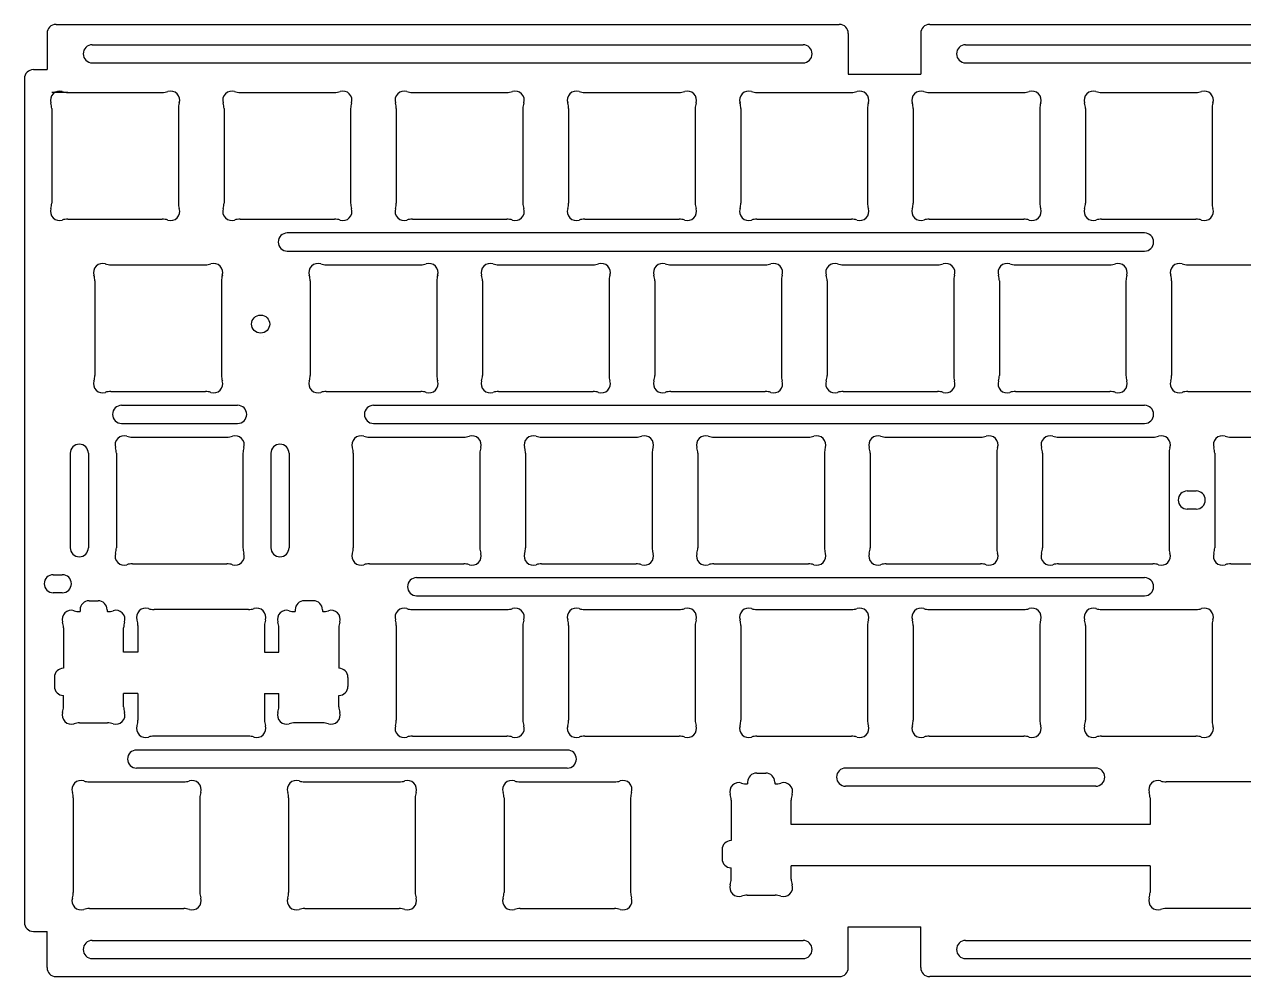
# Model space of a CAD drawing. Header units: millimetres. Extents: x 2777 to 3063, y 1145 to 1250.
# Drawn here: x 2776.6 to 2911.5, y 1144.6 to 1249.8 of the extents above; entities that cross this region are included whole.
import ezdxf

# ---------------------------------------------------------------- set-up
doc = ezdxf.new("R2010")
doc.units = ezdxf.units.MM

msp = doc.modelspace()

# ---------------------------------------------------------------- linework, layer by layer
for p, q in [((2780.15, 1249.84), (2866.75, 1249.84)), ((2876.75, 1249.84), (2963.3, 1249.84)), ((2779.15, 1248.84), (2779.15, 1244.84)), ((2867.75, 1248.84), (2867.75, 1244.34)), ((2875.75, 1248.84), (2875.75, 1244.34)), ((2784.15, 1247.59), (2862.75, 1247.59)), ((2880.72, 1247.59), (2959.32, 1247.59)), ((2777.65, 1244.84), (2779.15, 1244.84)), ((2784.15, 1245.59), (2862.75, 1245.59)), ((2867.75, 1244.34), (2875.75, 1244.34)), ((2880.72, 1245.59), (2959.32, 1245.59)), ((2781.45, 1242.32), (2779.67, 1242.32)), ((2781.45, 1242.32), (2791.89, 1242.32)), ((2800.5, 1242.32), (2810.94, 1242.32)), ((2819.55, 1242.32), (2829.99, 1242.32)), ((2838.6, 1242.32), (2849.04, 1242.32)), ((2857.65, 1242.32), (2868.09, 1242.32)), ((2876.7, 1242.32), (2887.14, 1242.32)), ((2895.75, 1242.32), (2906.19, 1242.32)), ((2779.67, 1240.54), (2779.67, 1230.1)), ((2793.67, 1240.54), (2793.67, 1230.1)), ((2798.72, 1240.54), (2798.72, 1230.1)), ((2812.72, 1240.54), (2812.72, 1230.1)), ((2817.77, 1240.54), (2817.77, 1230.1)), ((2831.77, 1240.54), (2831.77, 1230.1)), ((2836.82, 1240.54), (2836.82, 1230.1)), ((2850.82, 1240.54), (2850.82, 1230.1)), ((2855.87, 1240.54), (2855.87, 1230.1)), ((2869.87, 1240.54), (2869.87, 1230.1)), ((2874.92, 1240.54), (2874.92, 1230.1)), ((2888.92, 1240.54), (2888.92, 1230.1)), ((2893.97, 1240.54), (2893.97, 1230.1)), ((2907.97, 1240.54), (2907.97, 1230.1)), ((2781.45, 1228.32), (2791.89, 1228.32)), ((2800.5, 1228.32), (2810.94, 1228.32)), ((2819.55, 1228.32), (2829.99, 1228.32)), ((2838.6, 1228.32), (2849.04, 1228.32)), ((2857.65, 1228.32), (2868.09, 1228.32)), ((2876.7, 1228.32), (2887.14, 1228.32)), ((2895.75, 1228.32), (2906.19, 1228.32)), ((2900.5, 1226.79), (2805.72, 1226.79)), ((2805.72, 1224.79), (2900.5, 1224.79)), ((2786.21, 1223.27), (2796.66, 1223.27)), ((2810.03, 1223.27), (2820.47, 1223.27)), ((2829.08, 1223.27), (2839.52, 1223.27)), ((2848.13, 1223.27), (2858.57, 1223.27)), ((2867.18, 1223.27), (2877.62, 1223.27)), ((2886.23, 1223.27), (2896.67, 1223.27)), ((2905.28, 1223.27), (2915.72, 1223.27)), ((2784.44, 1221.49), (2784.44, 1211.05)), ((2798.44, 1221.49), (2798.44, 1211.05)), ((2808.25, 1221.49), (2808.25, 1211.05)), ((2822.25, 1221.49), (2822.25, 1211.05)), ((2827.3, 1221.49), (2827.3, 1211.05)), ((2841.3, 1221.49), (2841.3, 1211.05)), ((2846.35, 1221.49), (2846.35, 1211.05)), ((2860.35, 1221.49), (2860.35, 1211.05)), ((2865.4, 1221.49), (2865.4, 1211.05)), ((2879.4, 1221.49), (2879.4, 1211.05)), ((2884.45, 1221.49), (2884.45, 1211.05)), ((2898.45, 1221.49), (2898.45, 1211.05)), ((2903.5, 1221.49), (2903.5, 1211.05)), ((2803.04, 1215.37), (2803.04, 1215.37)), ((2786.21, 1209.27), (2796.66, 1209.27)), ((2810.03, 1209.27), (2820.47, 1209.27)), ((2829.08, 1209.27), (2839.52, 1209.27)), ((2848.13, 1209.27), (2858.57, 1209.27)), ((2867.18, 1209.27), (2877.62, 1209.27)), ((2886.23, 1209.27), (2896.67, 1209.27)), ((2905.28, 1209.27), (2915.72, 1209.27)), ((2787.4, 1207.74), (2800.23, 1207.74)), ((2815.25, 1207.74), (2900.5, 1207.74)), ((2787.4, 1205.74), (2800.23, 1205.74)), ((2815.25, 1205.74), (2900.5, 1205.74)), ((2788.59, 1204.22), (2799.04, 1204.22)), ((2814.79, 1204.22), (2825.23, 1204.22)), ((2833.84, 1204.22), (2844.28, 1204.22)), ((2852.89, 1204.22), (2863.33, 1204.22)), ((2871.94, 1204.22), (2882.38, 1204.22)), ((2890.99, 1204.22), (2901.43, 1204.22)), ((2910.04, 1204.22), (2920.48, 1204.22)), ((2781.72, 1202.44), (2781.72, 1192)), ((2783.72, 1202.44), (2783.72, 1192)), ((2786.82, 1202.44), (2786.82, 1192)), ((2800.82, 1202.44), (2800.82, 1192)), ((2803.91, 1202.44), (2803.91, 1192)), ((2805.91, 1202.44), (2805.91, 1192)), ((2813.01, 1202.44), (2813.01, 1192)), ((2827.01, 1202.44), (2827.01, 1192)), ((2832.06, 1202.44), (2832.06, 1192)), ((2846.06, 1202.44), (2846.06, 1192)), ((2851.11, 1202.44), (2851.11, 1192)), ((2865.11, 1202.44), (2865.11, 1192)), ((2870.16, 1202.44), (2870.16, 1192)), ((2884.16, 1202.44), (2884.16, 1192)), ((2889.21, 1202.44), (2889.21, 1192)), ((2903.21, 1202.44), (2903.21, 1192)), ((2908.26, 1202.44), (2908.26, 1192)), ((2905.22, 1198.27), (2906.22, 1198.27)), ((2906.22, 1196.27), (2905.22, 1196.27)), ((2779.84, 1189.02), (2780.84, 1189.02)), ((2788.59, 1190.22), (2799.04, 1190.22)), ((2814.79, 1190.22), (2825.23, 1190.22)), ((2833.84, 1190.22), (2844.28, 1190.22)), ((2852.89, 1190.22), (2863.33, 1190.22)), ((2871.94, 1190.22), (2882.38, 1190.22)), ((2890.99, 1190.22), (2901.43, 1190.22)), ((2910.04, 1190.22), (2920.48, 1190.22)), ((2820.01, 1188.69), (2900.5, 1188.69)), ((2780.84, 1187.02), (2779.84, 1187.02)), ((2820.01, 1186.69), (2900.5, 1186.69)), ((2782.8, 1185.14), (2782.8, 1184.94)), ((2783.8, 1186.14), (2784.8, 1186.14)), ((2785.8, 1185.14), (2785.8, 1184.94)), ((2801.42, 1185.17), (2790.98, 1185.17)), ((2806.6, 1185.14), (2806.6, 1184.94)), ((2808.6, 1186.14), (2807.6, 1186.14)), ((2809.6, 1185.14), (2809.6, 1184.94)), ((2819.55, 1185.17), (2829.99, 1185.17)), ((2838.6, 1185.17), (2849.04, 1185.17)), ((2857.65, 1185.17), (2868.09, 1185.17)), ((2876.7, 1185.17), (2887.14, 1185.17)), ((2895.75, 1185.17), (2906.19, 1185.17)), ((2782.75, 1184.94), (2782.8, 1184.94)), ((2785.84, 1184.94), (2785.8, 1184.94)), ((2806.55, 1184.94), (2806.6, 1184.94)), ((2809.64, 1184.94), (2809.6, 1184.94)), ((2780.97, 1183.16), (2780.97, 1178.67)), ((2787.62, 1180.47), (2787.62, 1183.16)), ((2789.2, 1183.39), (2789.2, 1180.47)), ((2803.2, 1183.39), (2803.2, 1180.47)), ((2804.77, 1180.47), (2804.77, 1183.16)), ((2811.42, 1183.16), (2811.42, 1178.67)), ((2817.77, 1183.39), (2817.77, 1172.95)), ((2831.77, 1183.39), (2831.77, 1172.95)), ((2836.82, 1183.39), (2836.82, 1172.95)), ((2850.82, 1183.39), (2850.82, 1172.95)), ((2855.87, 1183.39), (2855.87, 1172.95)), ((2869.87, 1183.39), (2869.87, 1172.95)), ((2874.92, 1183.39), (2874.92, 1172.95)), ((2888.92, 1183.39), (2888.92, 1172.95)), ((2893.97, 1183.39), (2893.97, 1172.95)), ((2907.97, 1183.39), (2907.97, 1172.95)), ((2789.2, 1180.47), (2787.62, 1180.47)), ((2803.2, 1180.47), (2804.77, 1180.47)), ((2779.97, 1177.67), (2779.97, 1176.67)), ((2812.42, 1177.67), (2812.42, 1176.67)), ((2780.97, 1174.42), (2780.97, 1175.67)), ((2789.2, 1175.87), (2787.62, 1175.87)), ((2787.62, 1174.42), (2787.62, 1175.87)), ((2789.2, 1175.87), (2789.2, 1172.95)), ((2803.2, 1175.87), (2804.77, 1175.87)), ((2803.2, 1175.87), (2803.2, 1172.95)), ((2804.77, 1174.42), (2804.77, 1175.87)), ((2811.42, 1174.42), (2811.42, 1175.67)), ((2782.75, 1172.64), (2785.84, 1172.64)), ((2809.64, 1172.64), (2806.55, 1172.64)), ((2801.42, 1171.17), (2790.98, 1171.17)), ((2819.55, 1171.17), (2829.99, 1171.17)), ((2838.6, 1171.17), (2849.04, 1171.17)), ((2857.65, 1171.17), (2868.09, 1171.17)), ((2876.7, 1171.17), (2887.14, 1171.17)), ((2895.75, 1171.17), (2906.19, 1171.17)), ((2836.68, 1169.64), (2789.05, 1169.64)), ((2836.68, 1167.64), (2789.05, 1167.64)), ((2895.11, 1167.64), (2867.45, 1167.64)), ((2783.83, 1166.12), (2794.27, 1166.12)), ((2807.64, 1166.12), (2818.09, 1166.12)), ((2831.46, 1166.12), (2841.9, 1166.12)), ((2857.62, 1167.09), (2858.62, 1167.09)), ((2913.34, 1166.12), (2902.89, 1166.12)), ((2856.57, 1165.89), (2856.62, 1165.89)), ((2856.62, 1166.09), (2856.62, 1165.89)), ((2859.62, 1166.09), (2859.62, 1165.89)), ((2859.66, 1165.89), (2859.62, 1165.89)), ((2895.11, 1165.64), (2867.45, 1165.64)), ((2782.05, 1164.34), (2782.05, 1153.9)), ((2796.05, 1164.34), (2796.05, 1153.9)), ((2805.86, 1164.34), (2805.86, 1153.9)), ((2819.86, 1164.34), (2819.86, 1153.9)), ((2829.68, 1164.34), (2829.68, 1153.9)), ((2843.68, 1164.34), (2843.68, 1153.9)), ((2854.79, 1164.11), (2854.79, 1159.62)), ((2861.44, 1161.42), (2861.44, 1164.11)), ((2901.11, 1164.34), (2901.11, 1161.42)), ((2901.11, 1161.42), (2861.44, 1161.42)), ((2853.79, 1158.62), (2853.79, 1157.62)), ((2901.11, 1156.82), (2861.44, 1156.82)), ((2861.44, 1155.37), (2861.44, 1156.82)), ((2901.11, 1156.82), (2901.11, 1153.9)), ((2854.79, 1155.37), (2854.79, 1156.62)), ((2856.57, 1153.59), (2859.66, 1153.59)), ((2783.83, 1152.12), (2794.27, 1152.12)), ((2807.64, 1152.12), (2818.09, 1152.12)), ((2831.46, 1152.12), (2841.9, 1152.12)), ((2913.34, 1152.12), (2902.89, 1152.12)), ((2867.75, 1145.59), (2867.75, 1150.09)), ((2867.75, 1150.09), (2875.75, 1150.09)), ((2875.75, 1145.59), (2875.75, 1150.09)), ((2777.65, 1149.59), (2779.15, 1149.59)), ((2779.15, 1145.59), (2779.15, 1149.59)), ((2784.15, 1148.59), (2862.75, 1148.59)), ((2880.72, 1148.59), (2959.32, 1148.59)), ((2784.15, 1146.59), (2862.75, 1146.59)), ((2880.72, 1146.59), (2959.32, 1146.59)), ((2780.15, 1144.59), (2866.75, 1144.59)), ((2963.3, 1144.59), (2876.75, 1144.59))]:
    msp.add_line(p, q)
at = {"linetype": 'Continuous'}
msp.add_line((2776.65, 1243.84), (2776.65, 1150.59), dxfattribs=at)
msp.add_circle((2802.77, 1216.72), 1)
for centre, radius, start, end in [((2780.15, 1248.84), 1, 90, 180), ((2866.75, 1248.84), 1, 0, 90), ((2876.75, 1248.84), 1, 90, 180), ((2784.15, 1246.59), 1, 90, 270), ((2862.75, 1246.59), 1, 270, 90), ((2880.72, 1246.59), 1, 90, 270), ((2777.65, 1243.84), 1, 90, 180), ((2780.53, 1241.47), 1, 72.0237, 197.9763), ((2781.45, 1244.32), 2, 252.0237, 270), ((2791.89, 1244.32), 2, 270, 287.9763), ((2792.82, 1241.47), 1, 342.0237, 107.9763), ((2799.58, 1241.47), 1, 72.0237, 197.9763), ((2800.5, 1244.32), 2, 252.0237, 270), ((2810.94, 1244.32), 2, 270, 287.9763), ((2811.87, 1241.47), 1, 342.0237, 107.9763), ((2818.63, 1241.47), 1, 72.0237, 197.9763), ((2819.55, 1244.32), 2, 252.0237, 270), ((2829.99, 1244.32), 2, 270, 287.9763), ((2830.92, 1241.47), 1, 342.0237, 107.9763), ((2837.68, 1241.47), 1, 72.0237, 197.9763), ((2838.6, 1244.32), 2, 252.0237, 270), ((2849.04, 1244.32), 2, 270, 287.9763), ((2849.97, 1241.47), 1, 342.0237, 107.9763), ((2856.73, 1241.47), 1, 72.0237, 197.9763), ((2857.65, 1244.32), 2, 252.0237, 270), ((2868.09, 1244.32), 2, 270, 287.9763), ((2869.02, 1241.47), 1, 342.0237, 107.9763), ((2875.77, 1241.47), 1, 72.0237, 197.9763), ((2876.7, 1244.32), 2, 252.0237, 270), ((2887.14, 1244.32), 2, 270, 287.9763), ((2888.07, 1241.47), 1, 342.0237, 107.9763), ((2894.82, 1241.47), 1, 72.0237, 197.9763), ((2895.75, 1244.32), 2, 252.0237, 270), ((2906.19, 1244.32), 2, 270, 287.9763), ((2907.12, 1241.47), 1, 342.0237, 107.9763), ((2777.67, 1240.54), 2, 0, 17.9763), ((2795.67, 1240.54), 2, 162.0237, 180), ((2796.72, 1240.54), 2, 0, 17.9763), ((2814.72, 1240.54), 2, 162.0237, 180), ((2815.77, 1240.54), 2, 0, 17.9763), ((2833.77, 1240.54), 2, 162.0237, 180), ((2834.82, 1240.54), 2, 0, 17.9763), ((2852.82, 1240.54), 2, 162.0237, 180), ((2853.87, 1240.54), 2, 0, 17.9763), ((2871.87, 1240.54), 2, 162.0237, 180), ((2872.92, 1240.54), 2, 0, 17.9763), ((2890.92, 1240.54), 2, 162.0237, 180), ((2891.97, 1240.54), 2, 0, 17.9763), ((2909.97, 1240.54), 2, 162.0237, 180), ((2780.53, 1229.17), 1, 162.0237, 287.9763), ((2777.67, 1230.1), 2, 342.0237, 0), ((2792.82, 1229.17), 1, 252.0237, 17.9763), ((2795.67, 1230.1), 2, 180, 197.9763), ((2799.58, 1229.17), 1, 162.0237, 287.9763), ((2796.72, 1230.1), 2, 342.0237, 0), ((2811.87, 1229.17), 1, 252.0237, 17.9763), ((2814.72, 1230.1), 2, 180, 197.9763), ((2818.63, 1229.17), 1, 162.0237, 287.9763), ((2815.77, 1230.1), 2, 342.0237, 0), ((2830.92, 1229.17), 1, 252.0237, 17.9763), ((2833.77, 1230.1), 2, 180, 197.9763), ((2837.68, 1229.17), 1, 162.0237, 287.9763), ((2834.82, 1230.1), 2, 342.0237, 0), ((2849.97, 1229.17), 1, 252.0237, 17.9763), ((2852.82, 1230.1), 2, 180, 197.9763), ((2856.73, 1229.17), 1, 162.0237, 287.9763), ((2853.87, 1230.1), 2, 342.0237, 0), ((2869.02, 1229.17), 1, 252.0237, 17.9763), ((2871.87, 1230.1), 2, 180, 197.9763), ((2875.77, 1229.17), 1, 162.0237, 287.9763), ((2872.92, 1230.1), 2, 342.0237, 0), ((2888.07, 1229.17), 1, 252.0237, 17.9763), ((2890.92, 1230.1), 2, 180, 197.9763), ((2894.82, 1229.17), 1, 162.0237, 287.9763), ((2891.97, 1230.1), 2, 342.0237, 0), ((2907.12, 1229.17), 1, 252.0237, 17.9763), ((2909.97, 1230.1), 2, 180, 197.9763), ((2781.45, 1226.32), 2, 90, 107.9763), ((2791.89, 1226.32), 2, 72.0237, 90), ((2800.5, 1226.32), 2, 90, 107.9763), ((2810.94, 1226.32), 2, 72.0237, 90), ((2819.55, 1226.32), 2, 90, 107.9763), ((2829.99, 1226.32), 2, 72.0237, 90), ((2838.6, 1226.32), 2, 90, 107.9763), ((2849.04, 1226.32), 2, 72.0237, 90), ((2857.65, 1226.32), 2, 90, 107.9763), ((2868.09, 1226.32), 2, 72.0237, 90), ((2876.7, 1226.32), 2, 90, 107.9763), ((2887.14, 1226.32), 2, 72.0237, 90), ((2895.75, 1226.32), 2, 90, 107.9763), ((2906.19, 1226.32), 2, 72.0237, 90), ((2805.72, 1225.79), 1, 90, 270), ((2900.5, 1225.79), 1, 270, 90), ((2785.29, 1222.42), 1, 72.0237, 197.9763), ((2786.21, 1225.27), 2, 252.0237, 270), ((2796.66, 1225.27), 2, 270, 287.9763), ((2797.58, 1222.42), 1, 342.0237, 107.9763), ((2809.1, 1222.42), 1, 72.0237, 197.9763), ((2810.03, 1225.27), 2, 252.0237, 270), ((2820.47, 1225.27), 2, 270, 287.9763), ((2821.39, 1222.42), 1, 342.0237, 107.9763), ((2828.15, 1222.42), 1, 72.0237, 197.9763), ((2829.08, 1225.27), 2, 252.0237, 270), ((2839.52, 1225.27), 2, 270, 287.9763), ((2840.44, 1222.42), 1, 342.0237, 107.9763), ((2847.2, 1222.42), 1, 72.0237, 197.9763), ((2848.13, 1225.27), 2, 252.0237, 270), ((2858.57, 1225.27), 2, 270, 287.9763), ((2859.49, 1222.42), 1, 342.0237, 107.9763), ((2866.25, 1222.42), 1, 72.0237, 197.9763), ((2867.18, 1225.27), 2, 252.0237, 270), ((2877.62, 1225.27), 2, 270, 287.9763), ((2878.54, 1222.42), 1, 342.0237, 107.9763), ((2885.3, 1222.42), 1, 72.0237, 197.9763), ((2886.23, 1225.27), 2, 252.0237, 270), ((2896.67, 1225.27), 2, 270, 287.9763), ((2897.59, 1222.42), 1, 342.0237, 107.9763), ((2904.35, 1222.42), 1, 72.0237, 197.9763), ((2905.28, 1225.27), 2, 252.0237, 270), ((2782.44, 1221.49), 2, 0, 17.9763), ((2800.44, 1221.49), 2, 162.0237, 180), ((2806.25, 1221.49), 2, 0, 17.9763), ((2824.25, 1221.49), 2, 162.0237, 180), ((2825.3, 1221.49), 2, 0, 17.9763), ((2843.3, 1221.49), 2, 162.0237, 180), ((2844.35, 1221.49), 2, 0, 17.9763), ((2862.35, 1221.49), 2, 162.0237, 180), ((2863.4, 1221.49), 2, 0, 17.9763), ((2881.4, 1221.49), 2, 162.0237, 180), ((2882.45, 1221.49), 2, 0, 17.9763), ((2900.45, 1221.49), 2, 162.0237, 180), ((2901.5, 1221.49), 2, 0, 17.9763), ((2782.44, 1211.05), 2, 342.0237, 0), ((2800.44, 1211.05), 2, 180, 197.9763), ((2806.25, 1211.05), 2, 342.0237, 0), ((2824.25, 1211.05), 2, 180, 197.9763), ((2825.3, 1211.05), 2, 342.0237, 0), ((2843.3, 1211.05), 2, 180, 197.9763), ((2844.35, 1211.05), 2, 342.0237, 0), ((2862.35, 1211.05), 2, 180, 197.9763), ((2863.4, 1211.05), 2, 342.0237, 0), ((2881.4, 1211.05), 2, 180, 197.9763), ((2882.45, 1211.05), 2, 342.0237, 0), ((2900.45, 1211.05), 2, 180, 197.9763), ((2901.5, 1211.05), 2, 342.0237, 0), ((2785.29, 1210.12), 1, 162.0237, 287.9763), ((2786.21, 1207.27), 2, 90, 107.9763), ((2796.66, 1207.27), 2, 72.0237, 90), ((2797.58, 1210.12), 1, 252.0237, 17.9763), ((2809.1, 1210.12), 1, 162.0237, 287.9763), ((2810.03, 1207.27), 2, 90, 107.9763), ((2820.47, 1207.27), 2, 72.0237, 90), ((2821.39, 1210.12), 1, 252.0237, 17.9763), ((2828.15, 1210.12), 1, 162.0237, 287.9763), ((2829.08, 1207.27), 2, 90, 107.9763), ((2839.52, 1207.27), 2, 72.0237, 90), ((2840.44, 1210.12), 1, 252.0237, 17.9763), ((2847.2, 1210.12), 1, 162.0237, 287.9763), ((2848.13, 1207.27), 2, 90, 107.9763), ((2858.57, 1207.27), 2, 72.0237, 90), ((2859.49, 1210.12), 1, 252.0237, 17.9763), ((2866.25, 1210.12), 1, 162.0237, 287.9763), ((2867.18, 1207.27), 2, 90, 107.9763), ((2877.62, 1207.27), 2, 72.0237, 90), ((2878.54, 1210.12), 1, 252.0237, 17.9763), ((2885.3, 1210.12), 1, 162.0237, 287.9763), ((2886.23, 1207.27), 2, 90, 107.9763), ((2896.67, 1207.27), 2, 72.0237, 90), ((2897.59, 1210.12), 1, 252.0237, 17.9763), ((2904.35, 1210.12), 1, 162.0237, 287.9763), ((2905.28, 1207.27), 2, 90, 107.9763), ((2787.4, 1206.74), 1, 90, 270), ((2800.23, 1206.74), 1, 270, 90), ((2815.25, 1206.74), 1, 90, 270), ((2900.5, 1206.74), 1, 270, 90), ((2787.67, 1203.37), 1, 72.0237, 197.9763), ((2788.59, 1206.22), 2, 252.0237, 270), ((2799.04, 1206.22), 2, 270, 287.9763), ((2799.96, 1203.37), 1, 342.0237, 107.9763), ((2813.86, 1203.37), 1, 72.0237, 197.9763), ((2814.79, 1206.22), 2, 252.0237, 270), ((2825.23, 1206.22), 2, 270, 287.9763), ((2826.16, 1203.37), 1, 342.0237, 107.9763), ((2832.91, 1203.37), 1, 72.0237, 197.9763), ((2833.84, 1206.22), 2, 252.0237, 270), ((2844.28, 1206.22), 2, 270, 287.9763), ((2845.21, 1203.37), 1, 342.0237, 107.9763), ((2851.96, 1203.37), 1, 72.0237, 197.9763), ((2852.89, 1206.22), 2, 252.0237, 270), ((2863.33, 1206.22), 2, 270, 287.9763), ((2864.26, 1203.37), 1, 342.0237, 107.9763), ((2871.01, 1203.37), 1, 72.0237, 197.9763), ((2871.94, 1206.22), 2, 252.0237, 270), ((2882.38, 1206.22), 2, 270, 287.9763), ((2883.31, 1203.37), 1, 342.0237, 107.9763), ((2890.06, 1203.37), 1, 72.0237, 197.9763), ((2890.99, 1206.22), 2, 252.0237, 270), ((2901.43, 1206.22), 2, 270, 287.9763), ((2902.36, 1203.37), 1, 342.0237, 107.9763), ((2909.11, 1203.37), 1, 72.0237, 197.9763), ((2910.04, 1206.22), 2, 252.0237, 270), ((2782.72, 1202.44), 1, 0, 180), ((2784.82, 1202.44), 2, 0, 17.9763), ((2802.82, 1202.44), 2, 162.0237, 180), ((2804.91, 1202.44), 1, 0, 180), ((2811.01, 1202.44), 2, 0, 17.9763), ((2829.01, 1202.44), 2, 162.0237, 180), ((2830.06, 1202.44), 2, 0, 17.9763), ((2848.06, 1202.44), 2, 162.0237, 180), ((2849.11, 1202.44), 2, 0, 17.9763), ((2867.11, 1202.44), 2, 162.0237, 180), ((2868.16, 1202.44), 2, 0, 17.9763), ((2886.16, 1202.44), 2, 162.0237, 180), ((2887.21, 1202.44), 2, 0, 17.9763), ((2905.21, 1202.44), 2, 162.0237, 180), ((2906.26, 1202.44), 2, 0, 17.9763), ((2905.22, 1197.27), 1, 90, 270), ((2906.22, 1197.27), 1, 270, 90), ((2782.72, 1192), 1, 180, 0), ((2784.82, 1192), 2, 342.0237, 0), ((2802.82, 1192), 2, 180, 197.9763), ((2804.91, 1192), 1, 180, 0), ((2811.01, 1192), 2, 342.0237, 0), ((2829.01, 1192), 2, 180, 197.9763), ((2830.06, 1192), 2, 342.0237, 0), ((2848.06, 1192), 2, 180, 197.9763), ((2849.11, 1192), 2, 342.0237, 0), ((2867.11, 1192), 2, 180, 197.9763), ((2868.16, 1192), 2, 342.0237, 0), ((2886.16, 1192), 2, 180, 197.9763), ((2887.21, 1192), 2, 342.0237, 0), ((2905.21, 1192), 2, 180, 197.9763), ((2906.26, 1192), 2, 342.0237, 0), ((2787.67, 1191.07), 1, 162.0237, 287.9763), ((2799.96, 1191.07), 1, 252.0237, 17.9763), ((2813.86, 1191.07), 1, 162.0237, 287.9763), ((2826.16, 1191.07), 1, 252.0237, 17.9763), ((2832.91, 1191.07), 1, 162.0237, 287.9763), ((2845.21, 1191.07), 1, 252.0237, 17.9763), ((2851.96, 1191.07), 1, 162.0237, 287.9763), ((2864.26, 1191.07), 1, 252.0237, 17.9763), ((2871.01, 1191.07), 1, 162.0237, 287.9763), ((2883.31, 1191.07), 1, 252.0237, 17.9763), ((2890.06, 1191.07), 1, 162.0237, 287.9763), ((2902.36, 1191.07), 1, 252.0237, 17.9763), ((2909.11, 1191.07), 1, 162.0237, 287.9763), ((2779.84, 1188.02), 1, 90, 270), ((2780.84, 1188.02), 1, 270, 90), ((2788.59, 1188.22), 2, 90, 107.9763), ((2799.04, 1188.22), 2, 72.0237, 90), ((2814.79, 1188.22), 2, 90, 107.9763), ((2825.23, 1188.22), 2, 72.0237, 90), ((2833.84, 1188.22), 2, 90, 107.9763), ((2844.28, 1188.22), 2, 72.0237, 90), ((2852.89, 1188.22), 2, 90, 107.9763), ((2863.33, 1188.22), 2, 72.0237, 90), ((2871.94, 1188.22), 2, 90, 107.9763), ((2882.38, 1188.22), 2, 72.0237, 90), ((2890.99, 1188.22), 2, 90, 107.9763), ((2901.43, 1188.22), 2, 72.0237, 90), ((2910.04, 1188.22), 2, 90, 107.9763), ((2820.01, 1187.69), 1, 90, 270), ((2900.5, 1187.69), 1, 270, 90), ((2781.83, 1184.09), 1, 72.0237, 197.9763), ((2782.75, 1186.94), 2, 252.0237, 270), ((2783.8, 1185.14), 1, 90, 180), ((2784.8, 1185.14), 1, 360, 90), ((2785.84, 1186.94), 2, 270, 287.9763), ((2786.77, 1184.09), 1, 342.0237, 107.9763), ((2790.05, 1184.32), 1, 72.0237, 197.9763), ((2790.98, 1187.17), 2, 252.0237, 270), ((2801.42, 1187.17), 2, 270, 287.9763), ((2802.34, 1184.32), 1, 342.0237, 107.9763), ((2805.63, 1184.09), 1, 72.0237, 197.9763), ((2806.55, 1186.94), 2, 252.0237, 270), ((2807.6, 1185.14), 1, 90, 180), ((2808.6, 1185.14), 1, 0, 90), ((2809.64, 1186.94), 2, 270, 287.9763), ((2810.57, 1184.09), 1, 342.0237, 107.9763), ((2818.63, 1184.32), 1, 72.0237, 197.9763), ((2819.55, 1187.17), 2, 252.0237, 270), ((2829.99, 1187.17), 2, 270, 287.9763), ((2830.92, 1184.32), 1, 342.0237, 107.9763), ((2837.68, 1184.32), 1, 72.0237, 197.9763), ((2838.6, 1187.17), 2, 252.0237, 270), ((2849.04, 1187.17), 2, 270, 287.9763), ((2849.97, 1184.32), 1, 342.0237, 107.9763), ((2856.73, 1184.32), 1, 72.0237, 197.9763), ((2857.65, 1187.17), 2, 252.0237, 270), ((2868.09, 1187.17), 2, 270, 287.9763), ((2869.02, 1184.32), 1, 342.0237, 107.9763), ((2875.78, 1184.32), 1, 72.0237, 197.9763), ((2876.7, 1187.17), 2, 252.0237, 270), ((2887.14, 1187.17), 2, 270, 287.9763), ((2888.07, 1184.32), 1, 342.0237, 107.9763), ((2894.83, 1184.32), 1, 72.0237, 197.9763), ((2895.75, 1187.17), 2, 252.0237, 270), ((2906.19, 1187.17), 2, 270, 287.9763), ((2907.12, 1184.32), 1, 342.0237, 107.9763), ((2778.97, 1183.16), 2, 0, 17.9763), ((2789.62, 1183.16), 2, 162.0237, 180), ((2787.2, 1183.39), 2, 0, 17.9763), ((2805.2, 1183.39), 2, 162.0237, 180), ((2802.77, 1183.16), 2, 0, 17.9763), ((2813.42, 1183.16), 2, 162.0237, 180), ((2815.77, 1183.39), 2, 0, 17.9763), ((2833.77, 1183.39), 2, 162.0237, 180), ((2834.82, 1183.39), 2, 0, 17.9763), ((2852.82, 1183.39), 2, 162.0237, 180), ((2853.87, 1183.39), 2, 0, 17.9763), ((2871.87, 1183.39), 2, 162.0237, 180), ((2872.92, 1183.39), 2, 0, 17.9763), ((2890.92, 1183.39), 2, 162.0237, 180), ((2891.97, 1183.39), 2, 0, 17.9763), ((2909.97, 1183.39), 2, 162.0237, 180), ((2780.97, 1177.67), 1, 90, 180), ((2811.42, 1177.67), 1, 0, 90), ((2780.97, 1176.67), 1, 180, 270), ((2811.42, 1176.67), 1, 270, 0), ((2778.97, 1174.42), 2, 342.0237, 0), ((2789.62, 1174.42), 2, 180, 197.9763), ((2802.77, 1174.42), 2, 342.0237, 0), ((2813.42, 1174.42), 2, 180, 197.9763), ((2781.83, 1173.49), 1, 162.0237, 287.9763), ((2786.77, 1173.49), 1, 252.0237, 17.9763), ((2787.2, 1172.95), 2, 342.0237, 0), ((2805.2, 1172.95), 2, 180, 197.9763), ((2805.63, 1173.49), 1, 162.0237, 287.9763), ((2810.57, 1173.49), 1, 252.0237, 17.9763), ((2815.77, 1172.95), 2, 342.0237, 0), ((2833.77, 1172.95), 2, 180, 197.9763), ((2834.82, 1172.95), 2, 342.0237, 0), ((2852.82, 1172.95), 2, 180, 197.9763), ((2853.87, 1172.95), 2, 342.0237, 0), ((2871.87, 1172.95), 2, 180, 197.9763), ((2872.92, 1172.95), 2, 342.0237, 0), ((2890.92, 1172.95), 2, 180, 197.9763), ((2891.97, 1172.95), 2, 342.0237, 0), ((2909.97, 1172.95), 2, 180, 197.9763), ((2782.75, 1170.64), 2, 90, 107.9763), ((2785.84, 1170.64), 2, 72.0237, 90), ((2790.05, 1172.02), 1, 162.0237, 287.9763), ((2802.34, 1172.02), 1, 252.0237, 17.9763), ((2806.55, 1170.64), 2, 90, 107.9763), ((2809.64, 1170.64), 2, 72.0237, 90), ((2818.63, 1172.02), 1, 162.0237, 287.9763), ((2830.92, 1172.02), 1, 252.0237, 17.9763), ((2837.68, 1172.02), 1, 162.0237, 287.9763), ((2849.97, 1172.02), 1, 252.0237, 17.9763), ((2856.73, 1172.02), 1, 162.0237, 287.9763), ((2869.02, 1172.02), 1, 252.0237, 17.9763), ((2875.78, 1172.02), 1, 162.0237, 287.9763), ((2888.07, 1172.02), 1, 252.0237, 17.9763), ((2894.83, 1172.02), 1, 162.0237, 287.9763), ((2907.12, 1172.02), 1, 252.0237, 17.9763), ((2790.98, 1169.17), 2, 90, 107.9763), ((2801.42, 1169.17), 2, 72.0237, 90), ((2819.55, 1169.17), 2, 90, 107.9763), ((2829.99, 1169.17), 2, 72.0237, 90), ((2838.6, 1169.17), 2, 90, 107.9763), ((2849.04, 1169.17), 2, 72.0237, 90), ((2857.65, 1169.17), 2, 90, 107.9763), ((2868.09, 1169.17), 2, 72.0237, 90), ((2876.7, 1169.17), 2, 90, 107.9763), ((2887.14, 1169.17), 2, 72.0237, 90), ((2895.75, 1169.17), 2, 90, 107.9763), ((2906.19, 1169.17), 2, 72.0237, 90), ((2789.05, 1168.64), 1, 90, 270), ((2836.68, 1168.64), 1, 270, 90), ((2867.45, 1166.64), 1, 90, 270), ((2895.11, 1166.64), 1, 270, 90), ((2782.91, 1165.27), 1, 72.0237, 197.9763), ((2783.83, 1168.12), 2, 252.0237, 270), ((2794.27, 1168.12), 2, 270, 287.9763), ((2795.2, 1165.27), 1, 342.0237, 107.9763), ((2806.72, 1165.27), 1, 72.0237, 197.9763), ((2807.64, 1168.12), 2, 252.0237, 270), ((2818.09, 1168.12), 2, 270, 287.9763), ((2819.01, 1165.27), 1, 342.0237, 107.9763), ((2830.53, 1165.27), 1, 72.0237, 197.9763), ((2831.46, 1168.12), 2, 252.0237, 270), ((2841.9, 1168.12), 2, 270, 287.9763), ((2842.83, 1165.27), 1, 342.0237, 107.9763), ((2857.62, 1166.09), 1, 90, 180), ((2858.62, 1166.09), 1, 360, 90), ((2901.97, 1165.27), 1, 72.0237, 197.9763), ((2902.89, 1168.12), 2, 252.0237, 270), ((2780.05, 1164.34), 2, 0, 17.9763), ((2798.05, 1164.34), 2, 162.0237, 180), ((2803.86, 1164.34), 2, 0, 17.9763), ((2821.86, 1164.34), 2, 162.0237, 180), ((2827.68, 1164.34), 2, 0, 17.9763), ((2845.68, 1164.34), 2, 162.0237, 180), ((2855.64, 1165.04), 1, 72.0237, 197.9763), ((2856.57, 1167.89), 2, 252.0237, 270), ((2859.66, 1167.89), 2, 270, 287.9763), ((2860.59, 1165.04), 1, 342.0237, 107.9763), ((2899.11, 1164.34), 2, 0, 17.9763), ((2852.79, 1164.11), 2, 0, 17.9763), ((2863.44, 1164.11), 2, 162.0237, 180), ((2854.79, 1158.62), 1, 90, 180), ((2854.79, 1157.62), 1, 180, 270), ((2852.79, 1155.37), 2, 342.0237, 0), ((2863.44, 1155.37), 2, 180, 197.9763), ((2855.64, 1154.44), 1, 162.0237, 287.9763), ((2860.59, 1154.44), 1, 252.0237, 17.9763), ((2782.91, 1152.97), 1, 162.0237, 287.9763), ((2780.05, 1153.9), 2, 342.0237, 0), ((2795.2, 1152.97), 1, 252.0237, 17.9763), ((2798.05, 1153.9), 2, 180, 197.9763), ((2806.72, 1152.97), 1, 162.0237, 287.9763), ((2803.86, 1153.9), 2, 342.0237, 0), ((2819.01, 1152.97), 1, 252.0237, 17.9763), ((2821.86, 1153.9), 2, 180, 197.9763), ((2830.53, 1152.97), 1, 162.0237, 287.9763), ((2827.68, 1153.9), 2, 342.0237, 0), ((2842.83, 1152.97), 1, 252.0237, 17.9763), ((2845.68, 1153.9), 2, 180, 197.9763), ((2856.57, 1151.59), 2, 90, 107.9763), ((2859.66, 1151.59), 2, 72.0237, 90), ((2901.97, 1152.97), 1, 162.0237, 287.9763), ((2899.11, 1153.9), 2, 342.0237, 0), ((2783.83, 1150.12), 2, 90, 107.9763), ((2794.27, 1150.12), 2, 72.0237, 90), ((2807.64, 1150.12), 2, 90, 107.9763), ((2818.09, 1150.12), 2, 72.0237, 90), ((2831.46, 1150.12), 2, 90, 107.9763), ((2841.9, 1150.12), 2, 72.0237, 90), ((2902.89, 1150.12), 2, 90, 107.9763), ((2777.65, 1150.59), 1, 180, 270), ((2784.15, 1147.59), 1, 90, 270), ((2862.75, 1147.59), 1, 270, 90), ((2880.72, 1147.59), 1, 90, 270), ((2780.15, 1145.59), 1, 180, 270), ((2866.75, 1145.59), 1, 270, 0), ((2876.75, 1145.59), 1, 180, 270)]:
    msp.add_arc(centre, radius, start, end)

doc.saveas('drawing.dxf')
